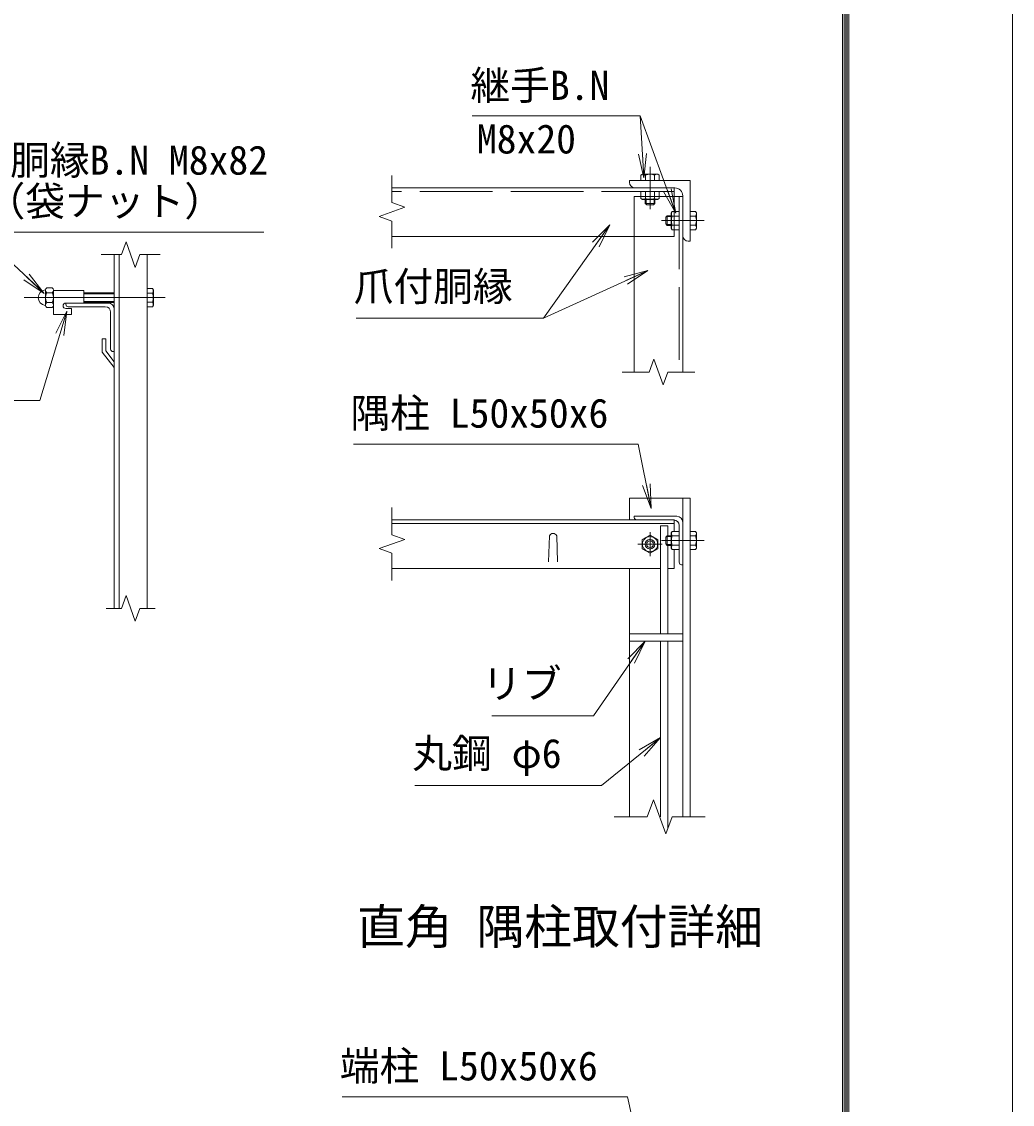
# Model space of a CAD drawing. Units: millimetres, scale not verified. Extents: x -4200 to 4200, y -2970 to 2970.
# Drawn here: x 2565 to 4200, y -605 to 1183 of the extents above; entities that cross this region are included whole.
import ezdxf
from ezdxf.enums import TextEntityAlignment as Align

# ---------------------------------------------------------------- set-up
doc = ezdxf.new("R2010")
doc.units = ezdxf.units.MM
doc.header["$LTSCALE"] = 20
doc.linetypes.add('DASHED', pattern=[7.5, 6, -1.5])
doc.linetypes.add('USER1', pattern=[50.8, 31.75, -6.35, 6.35, -6.35])
doc.layers.add('0-1_D-TTL-TXT', color=7, linetype='Continuous')
for name, color, linetype, lineweight in [('0-2_D-TTL', 7, 'Continuous', 9), ('0-3_D-STR1', 1, 'Continuous', 18), ('0-4_D-BMK', 2, 'USER1', 13), ('0-5_D-STR-DIM', 7, 'Continuous', 9), ('0-6_D-STR3', 3, 'Continuous', 13), ('0-A_0', 7, 'Continuous', 9), ('0-C_D-STR-TXT', 7, 'Continuous', 9)]:
    doc.layers.add(name, color=color, linetype=linetype, lineweight=lineweight)
doc.styles.add('ＭＳ ゴシック', font='')
doc.styles.get('ＭＳ ゴシック').set_extended_font_data('MS Gothic')

# ---------------------------------------------------------------- blocks, each defined once
blk = doc.blocks.new('_Open')
at = {"layer": '0-A_0'}
blk.add_line((-20, 3.33), (0, 0), dxfattribs=at)
blk.add_lwpolyline([(-20, -3.33), (0, 0), (-20, 0)], dxfattribs=at)

msp = doc.modelspace()

# ---------------------------------------------------------------- linework, layer by layer
at = {"layer": '0-2_D-TTL', "color": 2, "lineweight": 18}
for points in [[(-4200, 2970), (4200, 2970), (4200, -2970), (-4200, -2970)], [(-3930, 2750), (3930, 2750), (3930, -2750), (-3930, -2750)], [(-3927.5, 2747.5), (3927.5, 2747.5), (3927.5, -2747.5), (-3927.5, -2747.5)], [(-3925, 2745), (3925, 2745), (3925, -2745), (-3925, -2745)], [(-3922.5, 2742.5), (3922.5, 2742.5), (3922.5, -2742.5), (-3922.5, -2742.5)], [(-3920, 2740), (3920, 2740), (3920, -2740), (-3920, -2740)]]:
    msp.add_lwpolyline(points, close=True, dxfattribs=at)
at = {"layer": '0-3_D-STR1'}
for p, q in [((3568.2, 920.23), (3668.2, 920.23)), ((3568.2, 917.23), (3568.2, 920.23)), ((3668.2, 920.23), (3668.2, 820.23)), ((3642.2, 908.23), (3176.2, 908.23)), ((3576.2, 894.23), (3576.2, 604.23)), ((3643.2, 908.23), (3577.2, 908.23)), ((3656.2, 829.23), (3656.2, 895.23)), ((3576.2, 828.23), (3176.2, 828.23)), ((3668.2, 820.23), (3665.2, 820.23)), ((2718.11, 214.07), (2718.11, 798.02)), ((2726.11, 214.07), (2726.11, 798.02)), ((2772.11, 214.07), (2772.11, 798.02)), ((2638.11, 716.02), (2638.11, 718.02)), ((2638.11, 718.02), (2708.11, 718.02)), ((2642.11, 712.02), (2703.11, 712.02)), ((2712.11, 703.02), (2712.11, 642.02)), ((2718.11, 708.02), (2718.11, 638.02)), ((2704.11, 658.77), (2704.11, 639.02)), ((2698.11, 636.77), (2718.11, 611.77)), ((2704.11, 639.02), (2718.11, 620.92)), ((2716.11, 638.02), (2718.11, 638.02)), ((2718.11, 620.92), (2718.11, 611.77)), ((3568.2, 360.06), (3568.2, 396.06)), ((3568.2, 396.06), (3668.2, 396.06)), ((3656.2, 396.06), (3656.2, -129.94)), ((3668.2, 396.06), (3668.2, -129.94)), ((3642.2, 360.06), (3176.2, 360.06)), ((3646.2, 366.06), (3576.2, 366.06)), ((3576.2, 364.06), (3576.2, 366.06)), ((3641.2, 360.06), (3580.2, 360.06)), ((3642.2, 341.07), (3642.2, 360.06)), ((3642.2, 354.06), (3176.2, 354.06)), ((3650.2, 290.06), (3650.2, 351.06)), ((3656.2, 286.06), (3656.2, 356.06)), ((3436.2, 333.8), (3434.7, 290.8)), ((3448.2, 333.8), (3449.7, 290.8)), ((3642.2, 280.06), (3642.2, 311.04)), ((3654.2, 286.06), (3656.2, 286.06)), ((3619.47, 280.06), (3176.2, 280.06)), ((3568.2, -129.94), (3568.2, 280.06)), ((3642.2, 280.06), (3631.47, 280.06)), ((3568.2, 172.06), (3656.2, 172.06)), ((3568.2, 160.06), (3656.2, 160.06))]:
    msp.add_line(p, q, dxfattribs=at)
at = {"layer": '0-3_D-STR1', "linetype": 'DASHED'}
for p, q in [((3642.2, 902.23), (3176.2, 902.23)), ((3642.2, 828.23), (3642.2, 908.23)), ((3650.2, 894.23), (3650.2, 604.23)), ((3642.2, 828.23), (3576.2, 828.23))]:
    msp.add_line(p, q, dxfattribs=at)
at = {"layer": '0-3_D-STR1'}
for points in [[(3576.2, 894.23), (3656.2, 894.23), (3656.2, 604.23)], [(2704.11, 658.77), (2698.11, 658.77), (2698.11, 636.77)]]:
    msp.add_lwpolyline(points, dxfattribs=at)
for centre, radius, start, end in [((3577.2, 917.23), 9, 180, 270), ((3643.2, 895.23), 13, 360, 90), ((3665.2, 829.23), 9, 180, 270), ((2642.11, 716.02), 4, 180, 270), ((2708.11, 708.02), 10, 0, 90), ((2703.11, 703.02), 9, 0, 90), ((2716.11, 642.02), 4, 180, 270), ((3580.2, 364.06), 4, 180, 270), ((3641.2, 351.06), 9, 0, 90), ((3646.2, 356.06), 10, 0, 90), ((3442.2, 331.3), 6.5, 22.61986, 157.38014), ((3654.2, 290.06), 4, 180, 270)]:
    msp.add_arc(centre, radius, start, end, dxfattribs=at)
at = {"layer": '0-4_D-BMK'}
for p, q in [((3602.2, 873.23), (3602.2, 943.23)), ((3621.2, 854.23), (3691.2, 854.23)), ((2569.65, 727.02), (2802.11, 727.02)), ((3602.2, 300.06), (3602.2, 340.06)), ((3621.2, 326.06), (3691.2, 326.06)), ((3680.2, 326.06), (3644.2, 326.06)), ((3622.2, 320.06), (3582.2, 320.06))]:
    msp.add_line(p, q, dxfattribs=at)
at = {"layer": '0-5_D-STR-DIM'}
for p, q in [((3176.2, 928.49), (3176.2, 883.88)), ((3176.2, 853.09), (3176.2, 808.49)), ((2696.61, 798.02), (2729.72, 798.02)), ((2760.5, 798.02), (2793.61, 798.02)), ((3600.55, 604.23), (3608.25, 625.37)), ((3608.25, 625.37), (3623.64, 583.08)), ((3555.94, 604.23), (3600.55, 604.23)), ((3623.64, 583.08), (3631.33, 604.23)), ((3631.33, 604.23), (3675.94, 604.23)), ((3176.2, 380.32), (3176.2, 335.71)), ((3176.2, 304.93), (3176.2, 260.32)), ((2737.42, 235.21), (2729.72, 214.07)), ((2752.81, 192.93), (2737.42, 235.21)), ((2704.61, 214.07), (2729.72, 214.07)), ((2760.5, 214.07), (2752.81, 192.93)), ((2760.5, 214.07), (2785.61, 214.07)), ((3597.68, -129.94), (3543.2, -129.94)), ((3693.2, -129.94), (3638.72, -129.94))]:
    msp.add_line(p, q, dxfattribs=at)
for points in [[(3176.2, 883.88), (3197.35, 876.18), (3155.06, 860.79), (3176.2, 853.09)], [(2760.5, 798.02), (2752.81, 776.87), (2737.42, 819.16), (2729.72, 798.02)], [(3176.2, 335.71), (3197.35, 328.01), (3155.06, 312.62), (3176.2, 304.93)], [(3638.72, -129.94), (3628.46, -158.13), (3607.94, -101.75), (3597.68, -129.94)]]:
    msp.add_lwpolyline(points, dxfattribs=at)
at = {"layer": '0-6_D-STR3'}
for p, q in [((3589.6, 930.83), (3587.19, 929.43)), ((3587.19, 920.23), (3587.19, 929.43)), ((3614.8, 930.83), (3589.6, 930.83)), ((3594.7, 920.23), (3594.7, 929.43)), ((3609.71, 920.23), (3609.71, 929.43)), ((3614.8, 930.83), (3617.21, 929.43)), ((3617.21, 920.23), (3617.21, 929.43)), ((3617.21, 920.23), (3587.19, 920.23)), ((3587.19, 902.23), (3587.19, 890.68)), ((3587.19, 902.23), (3617.21, 902.23)), ((3594.7, 902.23), (3594.7, 890.68)), ((3609.71, 902.23), (3609.71, 890.68)), ((3617.21, 902.23), (3617.21, 890.68)), ((3587.19, 890.68), (3589.7, 889.23)), ((3589.7, 889.23), (3614.7, 889.23)), ((3594.2, 889.23), (3594.2, 882.63)), ((3595.7, 889.23), (3595.7, 881.13)), ((3607.8, 880.23), (3596.6, 880.23)), ((3610.2, 882.63), (3607.8, 880.23)), ((3608.7, 889.23), (3608.7, 881.13)), ((3610.2, 889.23), (3610.2, 882.63)), ((3617.21, 890.68), (3614.7, 889.23)), ((3630.6, 862.23), (3628.2, 859.83)), ((3628.2, 859.83), (3628.2, 848.63)), ((3637.2, 860.73), (3629.1, 860.73)), ((3630.6, 862.23), (3630.6, 846.23)), ((3637.2, 862.23), (3630.6, 862.23)), ((3637.2, 841.73), (3637.2, 866.73)), ((3650.2, 861.73), (3638.65, 861.73)), ((3650.2, 839.21), (3650.2, 869.24)), ((3668.2, 869.24), (3677.41, 869.24)), ((3668.2, 869.24), (3668.2, 839.21)), ((3668.2, 861.73), (3677.41, 861.73)), ((3678.8, 866.83), (3677.41, 869.24)), ((3678.8, 866.83), (3678.8, 841.63)), ((3630.6, 846.23), (3628.2, 848.63)), ((3637.2, 847.73), (3629.1, 847.73)), ((3637.2, 846.23), (3630.6, 846.23)), ((3650.2, 846.72), (3638.65, 846.72)), ((3668.2, 846.72), (3677.41, 846.72)), ((3678.8, 841.63), (3677.41, 839.21)), ((3668.2, 839.21), (3677.41, 839.21)), ((2604.61, 739.49), (2604.61, 714.79)), ((2604.61, 739.49), (2604.61, 714.79)), ((2615.61, 743.22), (2606.61, 743.22)), ((2606.61, 735.12), (2615.61, 735.12)), ((2617.61, 739.49), (2617.61, 714.79)), ((2617.61, 739.49), (2617.61, 714.79)), ((2617.61, 739.02), (2667.61, 739.02)), ((2617.61, 739.02), (2617.61, 699.02)), ((2667.61, 739.02), (2667.61, 718.02)), ((2718.11, 735.02), (2667.61, 735.02)), ((2718.11, 733.52), (2667.61, 733.52)), ((2772.11, 742.03), (2781.32, 742.03)), ((2772.11, 742.03), (2772.11, 712.01)), ((2772.11, 734.52), (2781.32, 734.52)), ((2782.71, 739.62), (2781.32, 742.03)), ((2782.71, 739.62), (2782.71, 714.42)), ((2606.61, 718.92), (2615.61, 718.92)), ((2638.11, 718.02), (2667.61, 718.02)), ((2718.11, 720.52), (2667.61, 720.52)), ((2718.11, 719.02), (2667.61, 719.02)), ((2772.11, 719.51), (2781.32, 719.51)), ((2615.61, 710.82), (2606.61, 710.82)), ((2617.61, 699.02), (2647.61, 699.02)), ((2638.11, 709.02), (2647.61, 709.02)), ((2647.61, 709.02), (2647.61, 699.02)), ((2772.11, 712.01), (2781.32, 712.01)), ((2782.71, 714.42), (2781.32, 712.01)), ((3619.47, 350.06), (3619.47, 172.06)), ((3631.47, 350.06), (3619.47, 350.06)), ((3631.47, 350.06), (3631.47, 334.06)), ((3638.65, 341.07), (3637.2, 338.56)), ((3650.2, 341.07), (3638.65, 341.07)), ((3650.2, 311.04), (3650.2, 341.07)), ((3668.2, 341.07), (3668.2, 311.04)), ((3668.2, 341.07), (3677.41, 341.07)), ((3678.8, 338.66), (3677.41, 341.07)), ((3630.6, 334.06), (3628.2, 331.66)), ((3628.2, 331.66), (3628.2, 320.46)), ((3637.2, 332.56), (3629.1, 332.56)), ((3637.2, 334.06), (3630.6, 334.06)), ((3637.2, 313.56), (3637.2, 338.56)), ((3650.2, 333.56), (3638.65, 333.56)), ((3668.2, 333.56), (3677.41, 333.56)), ((3678.8, 338.66), (3678.8, 313.46)), ((3637.2, 319.56), (3629.1, 319.56)), ((3637.2, 318.06), (3630.6, 318.06)), ((3631.47, 318.06), (3631.47, 172.06)), ((3638.65, 311.04), (3637.2, 313.56)), ((3650.2, 318.55), (3638.65, 318.55)), ((3650.2, 311.04), (3638.65, 311.04)), ((3668.2, 318.55), (3677.41, 318.55)), ((3668.2, 311.04), (3677.41, 311.04)), ((3678.8, 313.46), (3677.41, 311.04)), ((3619.47, 160.06), (3619.47, -129.94)), ((3631.47, 160.06), (3631.47, -149.88))]:
    msp.add_line(p, q, dxfattribs=at)
for points in [[(3610.2, 882.63), (3594.2, 882.63), (3596.6, 880.23)], [(3650.2, 869.24), (3638.65, 869.24), (3637.2, 866.73)], [(3650.2, 839.21), (3638.65, 839.21), (3637.2, 841.73)], [(3630.6, 334.06), (3630.6, 318.06), (3628.2, 320.46)]]:
    msp.add_lwpolyline(points, dxfattribs=at)
msp.add_lwpolyline([(3615.2, 327.56), (3602.2, 335.07), (3589.2, 327.56), (3589.2, 312.55), (3602.2, 305.04), (3615.2, 312.55)], close=True, dxfattribs=at)
for radius in [12.5, 8, 5.6]:
    msp.add_circle((3602.2, 320.06), radius, dxfattribs=at)
for centre, radius, start, end in [((3590.94, 923.95), 6.64, 55.61585, 124.38415), ((3602.2, 905.76), 24.84, 72.4121, 107.5879), ((3613.46, 923.95), 6.64, 55.61585, 124.38415), ((3590.94, 896.16), 6.64, 235.61585, 304.38416), ((3602.2, 914.35), 24.84, 252.4121, 287.5879), ((3613.46, 896.16), 6.64, 235.61586, 304.38414), ((3644.14, 865.48), 6.64, 145.61586, 214.38414), ((3662.33, 854.23), 24.84, 162.4121, 197.5879), ((3671.93, 865.48), 6.64, 325.61585, 34.38415), ((3653.73, 854.23), 24.84, 342.4121, 17.5879), ((3644.14, 842.97), 6.64, 145.61584, 214.38415), ((3671.93, 842.97), 6.64, 325.61585, 34.38415), ((2605.61, 727.02), 13, 97.16806, 262.83194), ((2603.87, 740.91), 1, 277.16806, 350.16084), ((2609.69, 739.17), 5.08, 127.21089, 232.78911), ((2622.02, 727.02), 17.4, 152.26063, 207.73937), ((2600.21, 727.02), 17.4, 332.26063, 27.73937), ((2612.54, 739.17), 5.08, 307.21089, 52.78911), ((2775.84, 738.28), 6.64, 325.61585, 34.38415), ((2757.64, 727.02), 24.84, 342.4121, 17.5879), ((2609.71, 714.87), 5.1, 127.42505, 232.57495), ((2612.51, 714.87), 5.1, 307.42505, 52.57495), ((2638.11, 713.52), 4.5, 90, 270), ((2775.84, 715.76), 6.64, 325.61585, 34.38415), ((2603.87, 713.13), 1, 16.57981, 82.83194), ((3644.14, 337.31), 6.64, 145.61586, 214.38414), ((3671.93, 337.31), 6.64, 325.61585, 34.38415), ((3662.33, 326.06), 24.84, 162.4121, 197.5879), ((3653.73, 326.06), 24.84, 342.4121, 17.5879), ((3644.14, 314.8), 6.64, 145.61584, 214.38415), ((3671.93, 314.8), 6.64, 325.61585, 34.38415)]:
    msp.add_arc(centre, radius, start, end, dxfattribs=at)
at = {"layer": '0-C_D-STR-TXT'}
for p, q in [((3585.83, 1026.98), (3591.87, 926.56)), ((3426.2, 693.15), (3596.88, 770.92))]:
    msp.add_line(p, q, dxfattribs=at)
for points in [[(3308.51, 1026.98), (3585.83, 1026.98), (3643.76, 868.63)], [(3117.16, 693.15), (3426.2, 693.15), (3534.7, 845.82)], [(2965.03, 834.91), (2493.81, 834.91), (2601.03, 735.25)], [(2351.22, 557.47), (2595.04, 557.47), (2639.36, 702.62)], [(3112.81, 485.32), (3582.52, 485.32), (3603.56, 380.86)], [(3341.19, 36.89), (3508.87, 36.89), (3592.8, 158.41)], [(3214.16, -78.63), (3522.19, -78.63), (3617.92, -0.63)], [(3093.99, -592.25), (3564.96, -592.25), (3603.53, -767.39)]]:
    msp.add_lwpolyline(points, dxfattribs=at)

# ---------------------------------------------------------------- block references
at = {"layer": '0-C_D-STR-TXT', "xscale": 2, "yscale": 2}
for p, rotation in [((3591.99, 924.57), 273.44298), ((3644.45, 866.75), 290.09456), ((3535.86, 847.45), 54.59875), ((3598.7, 771.75), 24.49506), ((2602.5, 733.89), 317.09684), ((2639.94, 704.54), 73.01941), ((3603.96, 378.9), 281.3911), ((3593.94, 160.06), 55.36729), ((3619.47, 0.63), 39.17151)]:
    msp.add_blockref('_Open', p, dxfattribs=dict(at, rotation=rotation))

# ---------------------------------------------------------------- texts
at = {"layer": '0-1_D-TTL-TXT', "style": 'ＭＳ ゴシック'}
msp.add_text('直角 隅柱取付詳細', height=57.77, dxfattribs=at).set_placement((3118.85, -357.53), align=Align.BOTTOM_LEFT)
at = {"layer": '0-C_D-STR-TXT', "style": 'ＭＳ ゴシック'}
for s, p in [('継手B.N', (3305.72, 1039.06)), ('M8x20', (3316.41, 950.58)), ('胴縁B.N M8x82', (2546.25, 915.63)), ('（袋ナット）', (2505.64, 847.75)), ('爪付胴縁', (3113.1, 707.14)), ('隅柱 L50x50x6', (3107.73, 497.91)), ('リブ', (3324.95, 51.25)), ('丸鋼 φ6', (3209.84, -63.76)), ('端柱 L50x50x6', (3090.18, -579.66))]:
    msp.add_text(s, height=48.09, dxfattribs=at).set_placement(p, align=Align.BOTTOM_LEFT)

doc.saveas('drawing.dxf')
